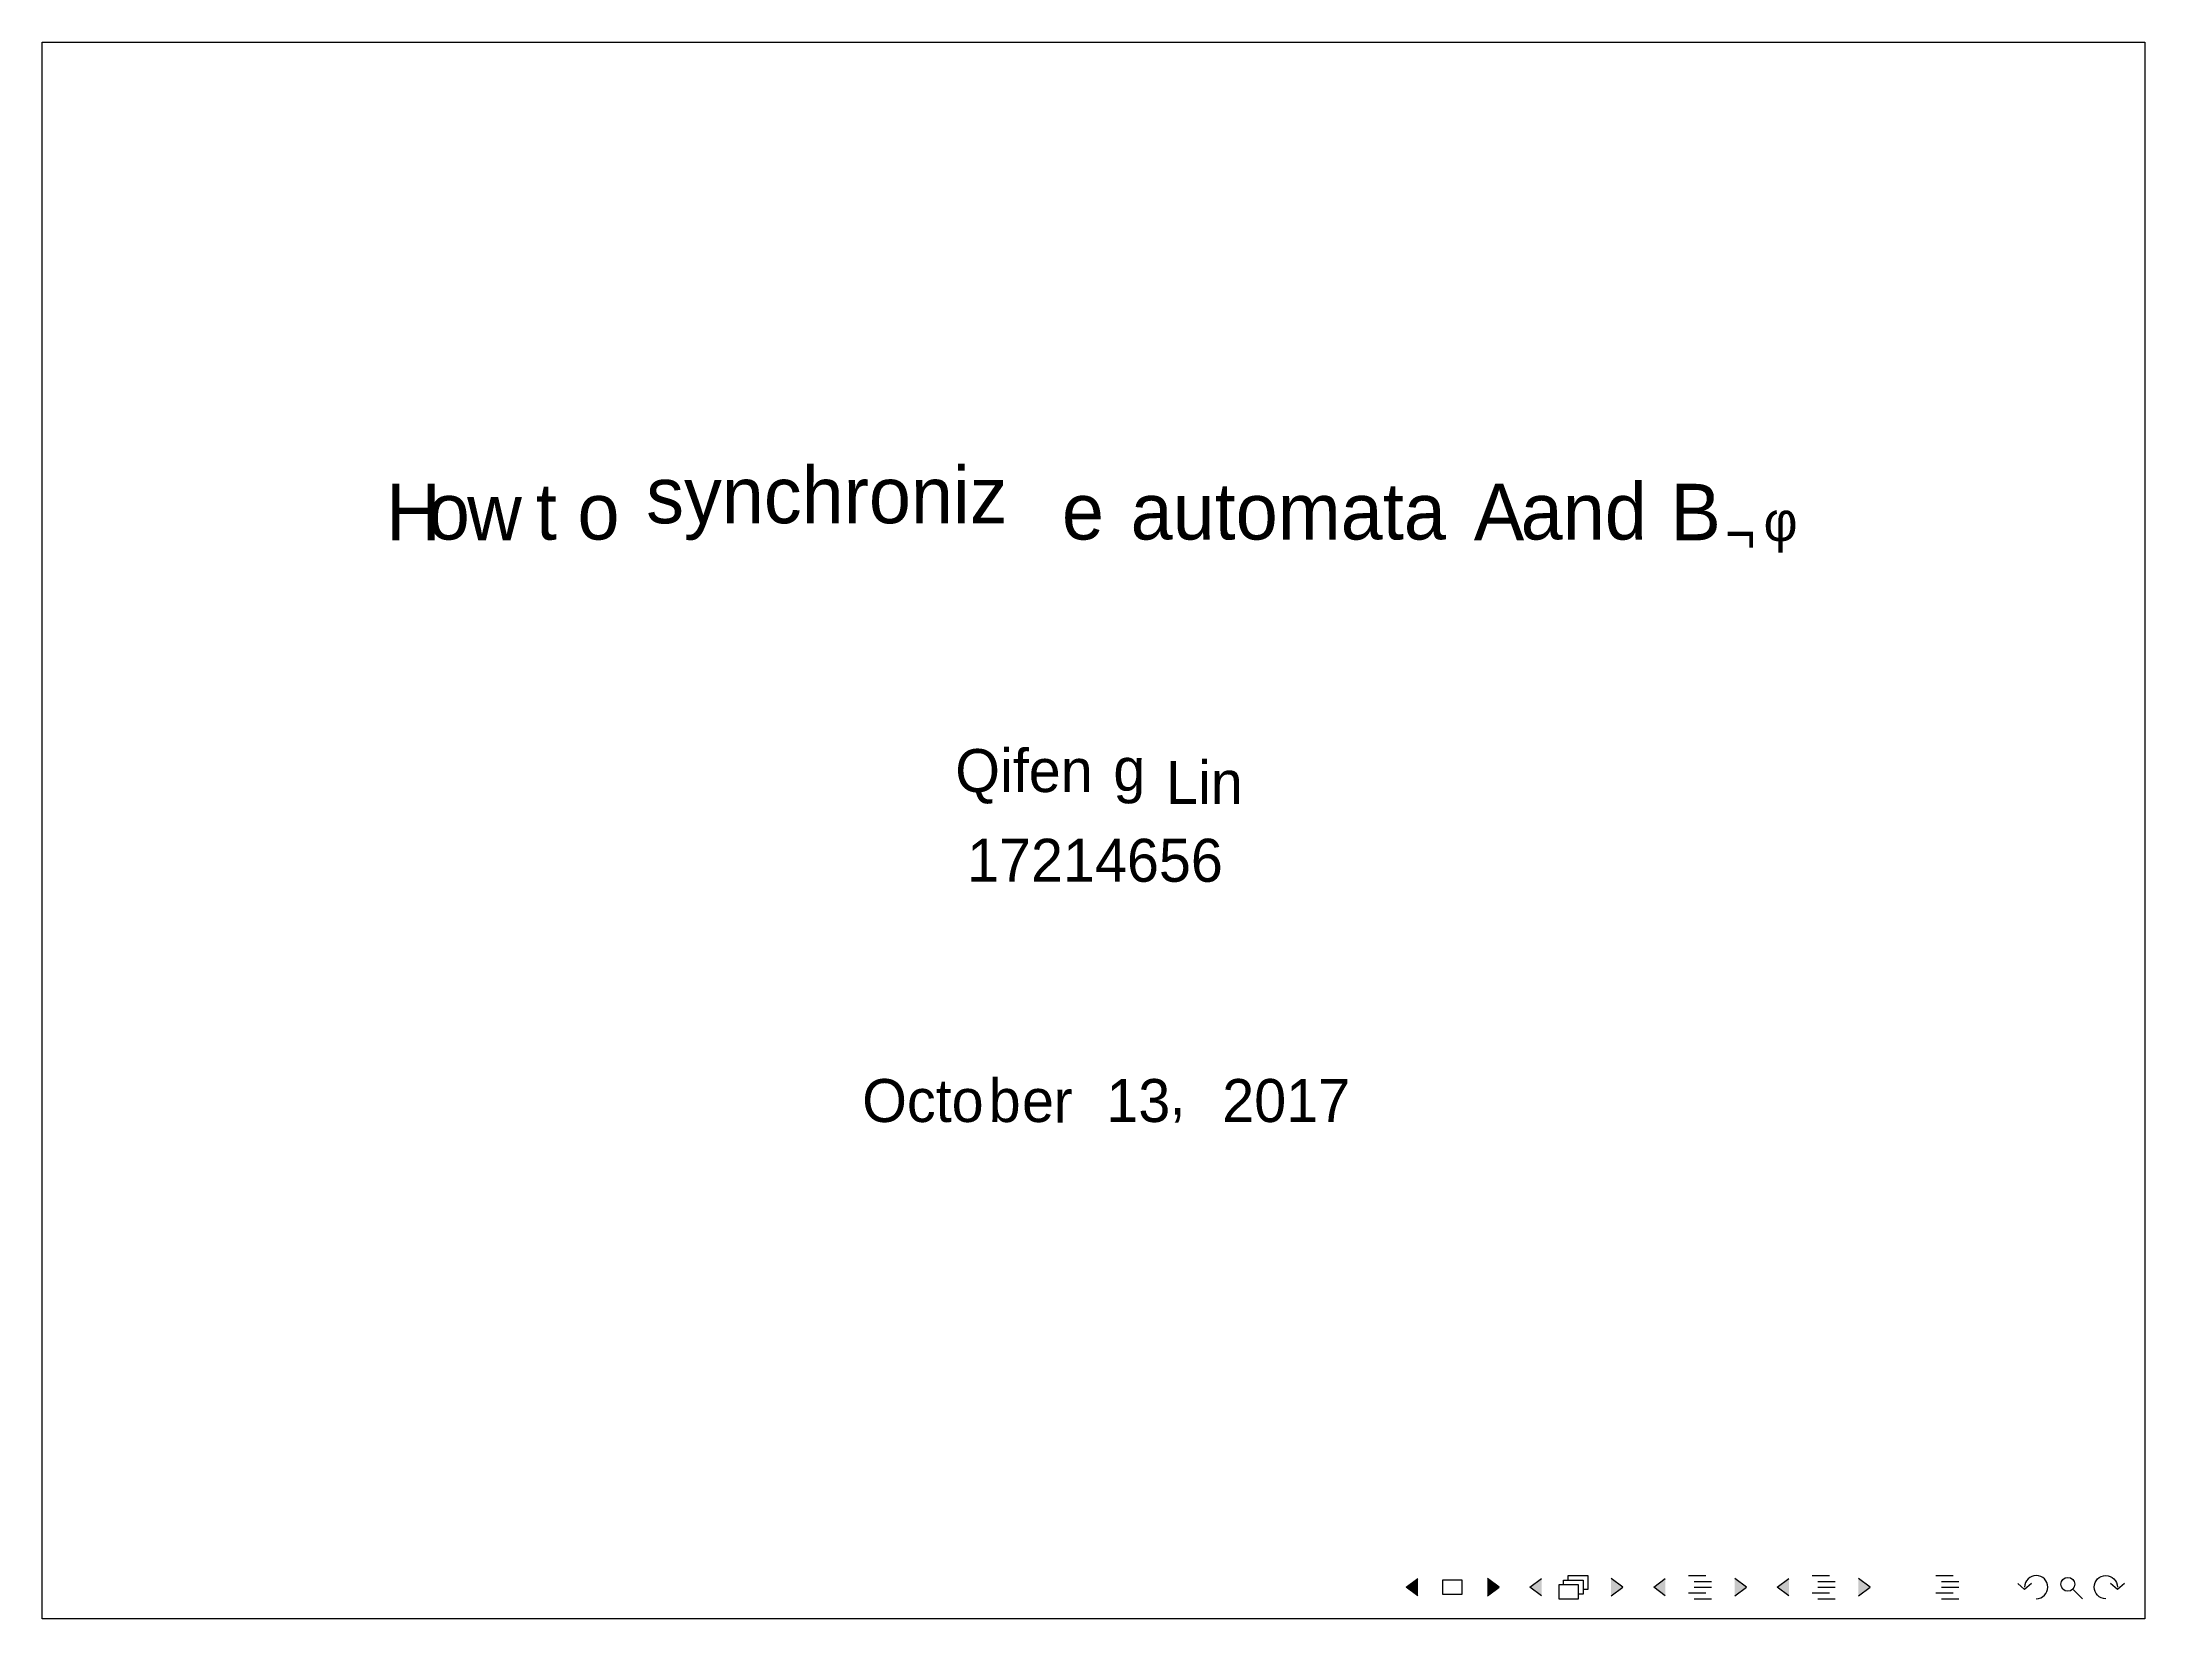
# Model space of a CAD drawing. Header units: inches. Extents: x 0 to 363, y 0 to 272.
import ezdxf

# ---------------------------------------------------------------- set-up
doc = ezdxf.new("R2010")
doc.units = ezdxf.units.IN
doc.header["$MEASUREMENT"] = 0
doc.layers.add('图层 1', color=7, linetype='Continuous')

# ---------------------------------------------------------------- blocks, each defined once
blk = doc.blocks.new('block 2')
at = {"layer": '图层 1', "lineweight": 0}
blk.add_lwpolyline([(0, 272.13), (362.83, 272.13), (362.83, 0), (0, 0), (0, 272.13)], dxfattribs=at)
at = {"layer": '图层 1', "color": 9, "lineweight": 15, "true_color": 0xadade0}
for points in [[(343.28, 6.09), (342.08, 5.09), (340.88, 6.09)], [(359.28, 6.09), (358.08, 5.09), (356.88, 6.09)]]:
    blk.add_lwpolyline(points, dxfattribs=at)
for points, knots in [([(344.08, 3.49), (345.16, 3.49), (346.08, 4.39), (346.08, 5.49), (346.08, 6.59), (345.17, 7.49), (344.08, 7.49), (342.97, 7.49), (342.08, 6.59), (342.08, 5.49)], [0, 0, 0, 0, 1, 1, 1, 2, 2, 2, 3, 3, 3, 3]), ([(356.08, 3.49), (354.98, 3.49), (354.08, 4.39), (354.08, 5.49), (354.08, 6.59), (354.98, 7.49), (356.08, 7.49), (357.17, 7.49), (358.08, 6.59), (358.08, 5.49)], [0, 0, 0, 0, 1, 1, 1, 2, 2, 2, 3, 3, 3, 3]), ([(350.74, 5.98), (350.74, 6.64), (350.2, 7.17), (349.54, 7.17), (348.88, 7.17), (348.34, 6.64), (348.34, 5.98), (348.34, 5.32), (348.88, 4.78), (349.54, 4.78), (350.2, 4.78), (350.74, 5.32), (350.74, 5.98)], [0, 0, 0, 0, 1, 1, 1, 2, 2, 2, 3, 3, 3, 4, 4, 4, 4])]:
    blk.add_open_spline(points, degree=3, knots=knots, dxfattribs=at)

msp = doc.modelspace()

# ---------------------------------------------------------------- hatches: boundary and pattern name
at = {"layer": '图层 1', "true_color": 0xd6d6f0}
h = msp.add_hatch(color=254, dxfattribs=at)
h.dxf.hatch_style = 2
h.paths.add_polyline_path([(237.39, 3.99), (235.39, 5.49), (237.39, 6.99)])
h = msp.add_hatch(color=254, dxfattribs=at)
h.dxf.hatch_style = 2
h.paths.add_polyline_path([(249.39, 3.99), (251.39, 5.49), (249.39, 6.99)])
h = msp.add_hatch(color=254, dxfattribs=at)
h.dxf.hatch_style = 2
h.paths.add_polyline_path([(270.73, 3.99), (272.73, 5.49), (270.73, 6.99)])
h.paths.add_polyline_path([(258.73, 3.99), (256.73, 5.49), (258.73, 6.99)])
h = msp.add_hatch(color=254, dxfattribs=at)
h.dxf.hatch_style = 2
h.paths.add_polyline_path([(292.07, 3.99), (294.07, 5.49), (292.07, 6.99)])
h.paths.add_polyline_path([(280.07, 3.99), (278.07, 5.49), (280.07, 6.99)])
h = msp.add_hatch(color=254, dxfattribs=at)
h.dxf.hatch_style = 2
h.paths.add_polyline_path([(313.4, 3.99), (315.4, 5.49), (313.4, 6.99)])
h.paths.add_polyline_path([(301.4, 3.99), (299.4, 5.49), (301.4, 6.99)])

# ---------------------------------------------------------------- linework, layer by layer
at = {"layer": '图层 1', "color": 9, "lineweight": 15, "true_color": 0xadade0}
for points in [[(263.33, 6.69), (263.33, 7.49), (266.73, 7.49), (266.73, 5.09), (265.93, 5.09)], [(241.66, 4.28), (245.05, 4.28), (245.05, 6.67), (241.66, 6.67), (241.66, 4.28)], [(261.7, 3.49), (265.09, 3.49), (265.09, 5.88), (261.7, 5.88), (261.7, 3.49)], [(262.53, 5.89), (262.53, 6.69), (265.93, 6.69), (265.93, 4.29), (265.13, 4.29)]]:
    msp.add_lwpolyline(points, dxfattribs=at)
at = {"layer": '图层 1', "color": 254, "lineweight": 20, "true_color": 0xd6d6f0}
for points in [[(284.07, 7.49), (287.07, 7.49)], [(284.07, 4.49), (287.07, 4.49)], [(285.07, 5.49), (288.07, 5.49)], [(305.4, 4.49), (308.4, 4.49)], [(285.07, 3.49), (288.07, 3.49)], [(306.4, 3.49), (309.4, 3.49)]]:
    msp.add_lwpolyline(points, dxfattribs=at)
at = {"layer": '图层 1', "color": 9, "lineweight": 20, "true_color": 0xadade0}
for points in [[(305.4, 7.49), (308.4, 7.49)], [(326.74, 7.49), (329.74, 7.49)], [(285.07, 6.49), (288.07, 6.49)], [(306.4, 6.49), (309.4, 6.49)], [(306.4, 5.49), (309.4, 5.49)], [(326.74, 4.49), (329.74, 4.49)], [(327.74, 6.49), (330.74, 6.49)], [(327.74, 5.49), (330.74, 5.49)], [(350.47, 5.09), (352.08, 3.49)], [(327.74, 3.49), (330.74, 3.49)]]:
    msp.add_lwpolyline(points, dxfattribs=at)
at = {"layer": '图层 1', "lineweight": 0}
for points in [[(237.39, 3.99), (235.39, 5.49), (237.39, 6.99)], [(249.39, 3.99), (251.39, 5.49), (249.39, 6.99)], [(258.73, 3.99), (256.73, 5.49), (258.73, 6.99)], [(270.73, 3.99), (272.73, 5.49), (270.73, 6.99)], [(280.07, 3.99), (278.07, 5.49), (280.07, 6.99)], [(292.07, 3.99), (294.07, 5.49), (292.07, 6.99)], [(301.4, 3.99), (299.4, 5.49), (301.4, 6.99)], [(313.4, 3.99), (315.4, 5.49), (313.4, 6.99)]]:
    msp.add_lwpolyline(points, dxfattribs=at)

# ---------------------------------------------------------------- block references
at = {"layer": '图层 1'}
msp.add_blockref('block 2', (0, 0), dxfattribs=at)

# ---------------------------------------------------------------- texts
at = {"layer": '图层 1', "color": 175, "true_color": 0x3333b3, "attachment_point": 7}
for s, insert, char_height in [('\\fCMSS12|b0|i0|c0|p34;\\W1;synchroniz', (104.24, 186.14), 9.7554), ('\\fCMSS12|b0|i0|c0|p34;\\W1;and', (255.13, 186.14), 9.7554), ('\\fCMSS12|b0|i0|c0|p34;\\W1;H', (59.38, 186.14), 9.7554), ('\\fCMSS12|b0|i0|c0|p34;\\W1;o', (66.55, 186.14), 9.7554), ('\\fCMSS12|b0|i0|c0|p34;\\W1;w', (73.35, 186.14), 9.7554), ('\\fCMSS12|b0|i0|c0|p34;\\W1;t', (85.2, 186.14), 9.7554), ('\\fCMSS12|b0|i0|c0|p34;\\W1;o', (92.38, 186.14), 9.7554), ('\\fCMSS12|b0|i0|c0|p34;\\W1;e', (175.97, 186.14), 9.7554), ('\\fCMSS12|b0|i0|c0|p34;\\W1;automata', (187.82, 186.14), 9.7554), ('\\fCMSY10|b0|i0|c0|p34;\\W1;A', (247.04, 186.14), 9.7554), ('\\fCMSY10|b0|i0|c0|p34;\\W1;B', (280.96, 186.14), 9.7554), ('\\fCMMI10|b0|i0|c0|p34;\\W1;φ', (297.03, 183.99), 6.7746), ('\\fCMSY10|b0|i0|c0|p34;\\W1;¬', (290.38, 183.99), 6.7746)]:
    msp.add_mtext(s, dxfattribs=dict(at, insert=insert, char_height=char_height))
at = {"layer": '图层 1', "color": 7, "true_color": 0xffffff, "char_height": 7.4182, "attachment_point": 7}
for s, insert in [('\\fCMSS10|b0|i0|c0|p34;\\W1;Qifen', (157.57, 140.66)), ('\\fCMSS10|b0|i0|c0|p34;\\W1;g', (184.84, 140.66)), ('\\fCMSS10|b0|i0|c0|p34;\\W1;Lin', (193.93, 140.66)), ('\\fCMSS10|b0|i0|c0|p34;\\W1;17214656', (159.6, 127.11)), ('\\fCMSS10|b0|i0|c0|p34;\\W1;Octo', (141.51, 85.65)), ('\\fCMSS10|b0|i0|c0|p34;\\W1;b', (163.33, 85.65)), ('\\fCMSS10|b0|i0|c0|p34;\\W1;e', (169.09, 85.65)), ('\\fCMSS10|b0|i0|c0|p34;\\W1;r', (174.54, 85.65)), ('\\fCMSS10|b0|i0|c0|p34;\\W1;13', (183.63, 85.65)), ('\\fCMSS10|b0|i0|c0|p34;\\W1;2017', (203.63, 85.65)), ('\\fCMSS10|b0|i0|c0|p34;\\W1;,', (194.54, 85.65))]:
    msp.add_mtext(s, dxfattribs=dict(at, insert=insert))

doc.saveas('drawing.dxf')
